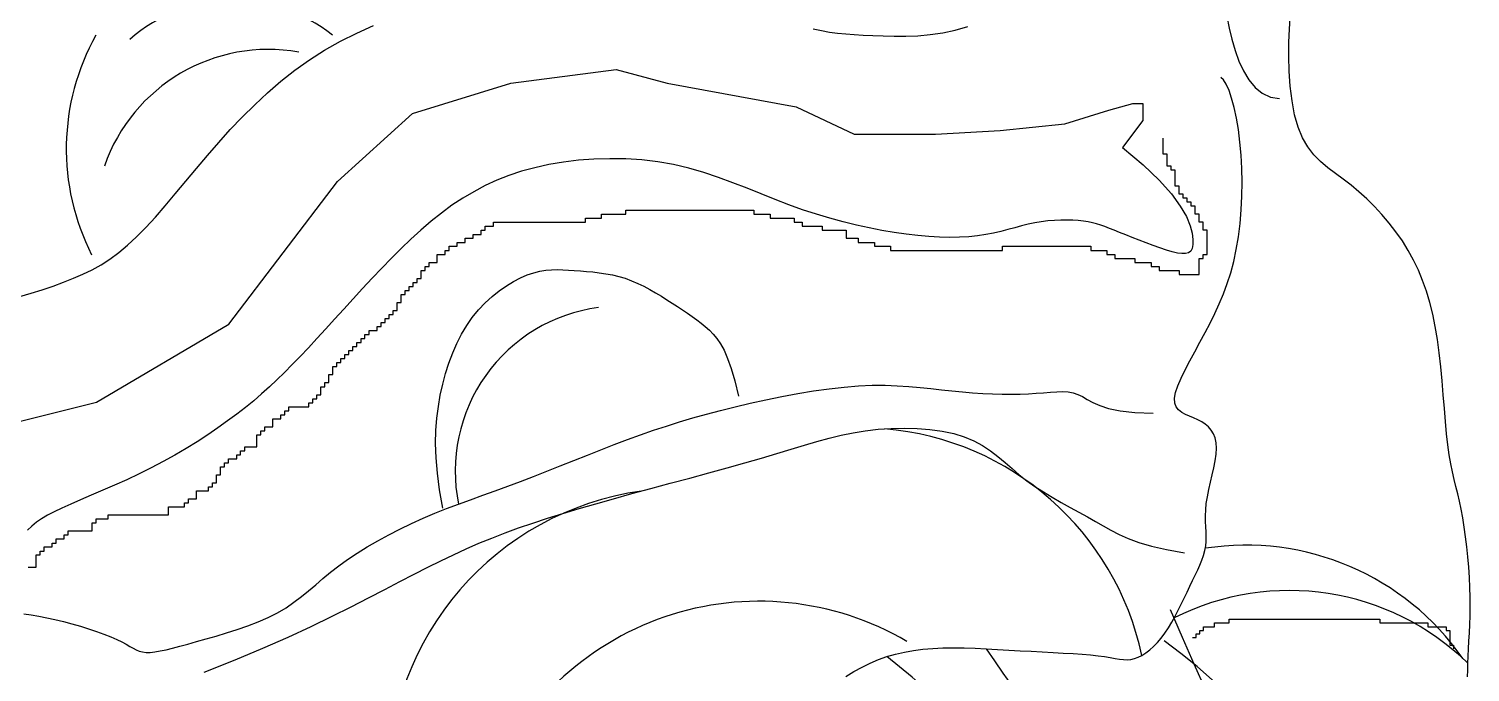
# Model space of a CAD drawing. Extents: x 477 to 1072, y 2734 to 3432.
# Drawn here: x 812.2 to 1001.4, y 3204.5 to 3289 of the extents above; entities that cross this region are included whole.
import ezdxf

# ---------------------------------------------------------------- set-up
doc = ezdxf.new("R2010")
doc.units = 0
doc.header["$LTSCALE"] = 10
doc.header["$MEASUREMENT"] = 0
for name, color, linetype in [('3', 3, 'CONTINUOUS'), ('4', 4, 'CONTINUOUS'), ('7', 7, 'CONTINUOUS')]:
    doc.layers.add(name, color=color, linetype=linetype)

msp = doc.modelspace()

# ---------------------------------------------------------------- linework, layer by layer
at = {"layer": '3'}
for points in [[(811.03, 3253.85), (812.51, 3254.29), (813.97, 3254.74), (815.39, 3255.22), (816.76, 3255.71), (818.07, 3256.23), (819.31, 3256.77), (820.52, 3257.36), (821.69, 3258.02), (822.85, 3258.76), (824, 3259.6), (825.17, 3260.56), (826.35, 3261.66), (827.56, 3262.9), (828.82, 3264.27), (830.11, 3265.76), (831.43, 3267.33), (832.8, 3268.96), (834.2, 3270.65), (835.64, 3272.35), (837.13, 3274.06), (838.65, 3275.74), (840.23, 3277.4), (841.86, 3279.02), (843.55, 3280.58), (845.3, 3282.09), (847.13, 3283.53), (849.04, 3284.89), (851.03, 3286.16), (853.1, 3287.34), (855.25, 3288.42), (857.44, 3289.41)], [(915.17, 3288.98), (916.25, 3288.74), (917.3, 3288.55), (918.35, 3288.41), (919.43, 3288.3), (920.54, 3288.22), (921.72, 3288.15), (922.98, 3288.09), (924.34, 3288.04), (925.79, 3288.01), (927.31, 3288.01), (928.89, 3288.07), (930.51, 3288.21), (932.16, 3288.45), (933.81, 3288.8), (935.47, 3289.28)], [(955.76, 3273.39), (958.46, 3271.14), (960.58, 3269.11), (962.18, 3267.31), (963.35, 3265.72), (964.15, 3264.33), (964.65, 3263.14), (964.91, 3262.14), (965.01, 3261.31), (965.01, 3260.66), (964.91, 3260.16), (964.71, 3259.81), (964.42, 3259.58), (964.04, 3259.47), (963.55, 3259.47), (962.97, 3259.55), (962.3, 3259.72), (961.53, 3259.94), (960.68, 3260.22), (959.79, 3260.53), (958.87, 3260.87), (957.94, 3261.22), (957.04, 3261.58), (956.18, 3261.92), (955.39, 3262.24), (954.67, 3262.53), (954.04, 3262.79), (953.45, 3263.01), (952.9, 3263.21), (952.36, 3263.37), (951.81, 3263.52), (951.24, 3263.63), (950.63, 3263.73), (949.96, 3263.8), (949.23, 3263.85), (948.46, 3263.87), (947.65, 3263.87), (946.82, 3263.83), (945.97, 3263.76), (945.1, 3263.65), (944.24, 3263.5), (943.37, 3263.32), (942.51, 3263.1), (941.63, 3262.87), (940.73, 3262.62), (939.8, 3262.38), (938.83, 3262.16), (937.81, 3261.96), (936.73, 3261.8), (935.58, 3261.68), (934.36, 3261.61), (933.08, 3261.6), (931.74, 3261.63), (930.34, 3261.71), (928.88, 3261.84), (927.37, 3262.01), (925.8, 3262.24), (924.19, 3262.52), (922.53, 3262.84), (920.84, 3263.22), (919.11, 3263.64), (917.36, 3264.12), (915.58, 3264.65), (913.78, 3265.24), (911.98, 3265.88), (910.16, 3266.57), (908.33, 3267.3), (906.49, 3268.04), (904.62, 3268.77), (902.72, 3269.46), (900.79, 3270.11), (898.82, 3270.68), (896.81, 3271.15), (894.76, 3271.51), (892.67, 3271.76), (890.57, 3271.9), (888.47, 3271.93), (886.39, 3271.87), (884.35, 3271.72), (882.37, 3271.48), (880.46, 3271.15), (878.64, 3270.75), (876.89, 3270.28), (875.23, 3269.72), (873.63, 3269.09), (872.09, 3268.39), (870.6, 3267.6), (869.16, 3266.74), (867.75, 3265.81), (866.37, 3264.79), (865.01, 3263.71), (863.68, 3262.57), (862.37, 3261.38), (861.07, 3260.14), (859.79, 3258.86), (858.53, 3257.55), (857.27, 3256.23), (856.02, 3254.88), (854.78, 3253.54), (853.56, 3252.2), (852.35, 3250.88), (851.17, 3249.59), (850.02, 3248.33), (848.91, 3247.12), (847.83, 3245.98), (846.79, 3244.9), (845.77, 3243.88), (844.78, 3242.9), (843.78, 3241.97), (842.76, 3241.06), (841.72, 3240.17), (840.64, 3239.29), (839.5, 3238.4), (838.3, 3237.51), (837.03, 3236.6), (835.7, 3235.69), (834.31, 3234.79), (832.87, 3233.9), (831.38, 3233.02), (829.85, 3232.17), (828.28, 3231.35), (826.68, 3230.56), (825.06, 3229.8), (823.46, 3229.09), (821.9, 3228.41), (820.41, 3227.76), (819, 3227.16), (817.7, 3226.6), (816.53, 3226.08), (815.52, 3225.59), (814.65, 3225.13), (813.89, 3224.68), (813.22, 3224.21), (812.61, 3223.71), (812.05, 3223.16)], [(835.24, 3204.54), (839.28, 3206.15), (842.94, 3207.68), (846.26, 3209.15), (849.28, 3210.54), (852.02, 3211.87), (854.52, 3213.12), (856.81, 3214.3), (858.94, 3215.41), (860.92, 3216.44), (862.8, 3217.41), (864.58, 3218.31), (866.3, 3219.16), (867.97, 3219.96), (869.63, 3220.72), (871.29, 3221.45), (872.97, 3222.14), (874.71, 3222.82), (876.5, 3223.47), (878.36, 3224.11), (880.3, 3224.75), (882.32, 3225.38), (884.43, 3226.01), (886.64, 3226.65), (888.95, 3227.3), (891.37, 3227.97), (893.87, 3228.65), (896.41, 3229.33), (898.95, 3230.02), (901.45, 3230.7), (903.89, 3231.37), (906.21, 3232.02), (908.39, 3232.64), (910.4, 3233.24), (912.26, 3233.81), (914, 3234.34), (915.65, 3234.82), (917.25, 3235.26), (918.82, 3235.64), (920.39, 3235.96), (922, 3236.22), (923.67, 3236.42), (925.38, 3236.54), (927.11, 3236.58), (928.82, 3236.54), (930.49, 3236.41), (932.1, 3236.18), (933.61, 3235.86), (935, 3235.44), (936.26, 3234.91), (937.39, 3234.29), (938.43, 3233.6), (939.4, 3232.85), (940.34, 3232.06), (941.27, 3231.26), (942.21, 3230.46), (943.21, 3229.67), (944.26, 3228.91), (945.38, 3228.19), (946.53, 3227.49), (947.7, 3226.82), (948.88, 3226.17), (950.04, 3225.54), (951.16, 3224.93), (952.23, 3224.33), (953.24, 3223.74), (954.25, 3223.17), (955.32, 3222.62), (956.51, 3222.08), (957.91, 3221.57), (959.56, 3221.08), (961.55, 3220.63), (963.92, 3220.2)], [(993, 3159.4), (989.76, 3164.52), (986.88, 3168.91), (984.31, 3172.7), (982, 3176), (979.91, 3178.96), (978, 3181.68), (976.23, 3184.3), (974.55, 3186.95), (972.93, 3189.72), (971.35, 3192.63), (969.79, 3195.68), (968.25, 3198.86), (966.72, 3202.16), (965.19, 3205.58), (963.65, 3209.11), (962.08, 3212.74)]]:
    msp.add_lwpolyline(points, dxfattribs=at)
for centre, radius, start, end in [((839.1, 3271.76), 20.9, 51.6062, 130.7785), ((847.74, 3273.21), 30.62, 150.8089, 206.9857), ((843.68, 3263.44), 22.83, 79.9962, 160.7791), ((971.97, 3186.53), 34.68, 34.8311, 98.8501), ((908.06, 3175.64), 38.21, 59.4803, 158.3336), ((922.64, 3154.17), 66.74, 341.6155, 54.6934), ((872.57, 3138.54), 85.79, 7.4157, 52.4743)]:
    msp.add_arc(centre, radius, start, end, dxfattribs=at)
at = {"layer": '4'}
for p, q in [((967.84, 3210.51), (967.84, 3211)), ((967.84, 3211), (969.77, 3211)), ((969.77, 3211), (969.77, 3211.48)), ((969.77, 3211.48), (989.56, 3211.48)), ((989.56, 3211.48), (989.56, 3211)), ((989.56, 3211), (995.83, 3211)), ((995.83, 3211), (995.83, 3210.51)), ((964.94, 3209.07), (965.43, 3209.07)), ((965.43, 3209.07), (965.43, 3209.55)), ((965.43, 3209.55), (965.91, 3209.55)), ((965.91, 3209.55), (965.91, 3210.03)), ((965.91, 3210.03), (966.39, 3210.03)), ((966.39, 3210.03), (966.39, 3210.51)), ((966.39, 3210.51), (967.84, 3210.51)), ((995.83, 3210.51), (998.25, 3210.51)), ((998.25, 3210.51), (998.25, 3210.03)), ((998.25, 3210.03), (998.73, 3210.03)), ((998.73, 3210.03), (998.73, 3208.1)), ((998.73, 3208.1), (999.21, 3208.1)), ((999.21, 3208.1), (999.21, 3207.62))]:
    msp.add_line(p, q, dxfattribs=at)
for points in [[(1001.05, 3203.91), (1001.07, 3204.8), (1001.1, 3205.7), (1001.14, 3206.63), (1001.19, 3207.61), (1001.24, 3208.63), (1001.29, 3209.69), (1001.34, 3210.79), (1001.38, 3211.94), (1001.4, 3213.13), (1001.4, 3214.37), (1001.37, 3215.64), (1001.31, 3216.96), (1001.22, 3218.31), (1001.1, 3219.66), (1000.96, 3221), (1000.8, 3222.32), (1000.62, 3223.59), (1000.42, 3224.8), (1000.21, 3225.93), (999.99, 3226.97), (999.76, 3227.94), (999.53, 3228.89), (999.3, 3229.84), (999.08, 3230.83), (998.86, 3231.89), (998.66, 3233.05), (998.48, 3234.36), (998.31, 3235.83), (998.16, 3237.44), (998.02, 3239.15), (997.87, 3240.94), (997.71, 3242.78), (997.53, 3244.63), (997.33, 3246.45), (997.09, 3248.22), (996.81, 3249.91), (996.48, 3251.52), (996.1, 3253.06), (995.66, 3254.53), (995.16, 3255.95), (994.6, 3257.3), (993.97, 3258.62), (993.27, 3259.89), (992.5, 3261.13), (991.66, 3262.33), (990.76, 3263.49), (989.82, 3264.6), (988.84, 3265.65), (987.83, 3266.65), (986.8, 3267.58), (985.76, 3268.44), (984.72, 3269.23), (983.7, 3269.99), (982.71, 3270.75), (981.77, 3271.56), (980.89, 3272.45), (980.1, 3273.48), (979.4, 3274.67), (978.82, 3276.06), (978.36, 3277.69), (978.02, 3279.51), (977.79, 3281.43), (977.65, 3283.4), (977.59, 3285.35), (977.6, 3287.21), (977.67, 3288.91), (977.78, 3290.39)], [(919.46, 3203.97), (920.51, 3204.62), (921.57, 3205.21), (922.63, 3205.73), (923.72, 3206.19), (924.83, 3206.58), (925.96, 3206.91), (927.13, 3207.18), (928.33, 3207.39), (929.57, 3207.55), (930.86, 3207.66), (932.19, 3207.72), (933.57, 3207.74), (934.98, 3207.72), (936.42, 3207.68), (937.87, 3207.61), (939.35, 3207.53), (940.83, 3207.45), (942.31, 3207.36), (943.78, 3207.28), (945.23, 3207.2), (946.64, 3207.13), (947.99, 3207.05), (949.28, 3206.98), (950.48, 3206.89), (951.58, 3206.8), (952.56, 3206.69), (953.42, 3206.58), (954.16, 3206.46), (954.81, 3206.35), (955.39, 3206.26), (955.91, 3206.2), (956.39, 3206.18), (956.85, 3206.22), (957.32, 3206.32), (957.8, 3206.5), (958.3, 3206.75), (958.81, 3207.07), (959.33, 3207.46), (959.84, 3207.92), (960.35, 3208.44), (960.85, 3209.02), (961.34, 3209.66), (961.8, 3210.36), (962.24, 3211.1), (962.67, 3211.87), (963.08, 3212.66), (963.48, 3213.47), (963.86, 3214.27), (964.24, 3215.06), (964.61, 3215.83), (964.96, 3216.56), (965.31, 3217.27), (965.63, 3217.95), (965.93, 3218.6), (966.19, 3219.24), (966.4, 3219.87), (966.57, 3220.49), (966.69, 3221.1), (966.74, 3221.71), (966.75, 3222.34), (966.73, 3222.97), (966.7, 3223.63), (966.67, 3224.33), (966.66, 3225.06), (966.68, 3225.84), (966.76, 3226.67), (966.9, 3227.56), (967.1, 3228.5), (967.32, 3229.46), (967.54, 3230.42), (967.75, 3231.37), (967.93, 3232.29), (968.05, 3233.15), (968.1, 3233.95), (968.05, 3234.65), (967.91, 3235.28), (967.7, 3235.83), (967.4, 3236.3), (967.04, 3236.72), (966.63, 3237.08), (966.16, 3237.39), (965.65, 3237.66), (965.1, 3237.9), (964.55, 3238.12), (964.02, 3238.36), (963.54, 3238.63), (963.13, 3238.95), (962.81, 3239.35), (962.63, 3239.86), (962.6, 3240.48), (962.74, 3241.25), (963.04, 3242.14), (963.46, 3243.14), (963.99, 3244.23), (964.6, 3245.39), (965.25, 3246.6), (965.93, 3247.84), (966.61, 3249.1), (967.27, 3250.35), (967.89, 3251.61), (968.47, 3252.88), (969.02, 3254.19), (969.52, 3255.55), (969.97, 3256.96), (970.36, 3258.44), (970.7, 3260.01), (970.98, 3261.67), (971.19, 3263.41), (971.34, 3265.2), (971.43, 3267.01), (971.46, 3268.84), (971.43, 3270.64), (971.34, 3272.41), (971.18, 3274.12), (970.98, 3275.75), (970.72, 3277.26), (970.42, 3278.64), (970.09, 3279.86), (969.75, 3280.89), (969.39, 3281.7), (969.04, 3282.28), (968.69, 3282.59)], [(866.56, 3226.08), (866.13, 3228.47), (865.83, 3230.66), (865.66, 3232.67), (865.6, 3234.53), (865.63, 3236.25), (865.76, 3237.87), (865.96, 3239.41), (866.22, 3240.89), (866.54, 3242.34), (866.92, 3243.74), (867.35, 3245.11), (867.84, 3246.43), (868.39, 3247.69), (869, 3248.9), (869.68, 3250.03), (870.42, 3251.1), (871.24, 3252.09), (872.1, 3253.01), (873.01, 3253.84), (873.95, 3254.58), (874.89, 3255.24), (875.83, 3255.81), (876.75, 3256.29), (877.63, 3256.67), (878.48, 3256.96), (879.28, 3257.16), (880.05, 3257.29), (880.8, 3257.36), (881.54, 3257.38), (882.29, 3257.36), (883.04, 3257.32), (883.8, 3257.27), (884.6, 3257.21), (885.41, 3257.14), (886.25, 3257.07), (887.09, 3256.97), (887.95, 3256.84), (888.8, 3256.68), (889.65, 3256.48), (890.49, 3256.23), (891.32, 3255.92), (892.14, 3255.57), (892.94, 3255.18), (893.72, 3254.76), (894.48, 3254.32), (895.23, 3253.87), (895.96, 3253.41), (896.66, 3252.96), (897.35, 3252.52), (898.01, 3252.09), (898.66, 3251.66), (899.28, 3251.24), (899.88, 3250.8), (900.45, 3250.36), (901, 3249.91), (901.53, 3249.43), (902.04, 3248.92), (902.52, 3248.35), (902.99, 3247.65), (903.46, 3246.79), (903.92, 3245.72), (904.39, 3244.39), (904.87, 3242.76), (905.36, 3240.78)]]:
    msp.add_lwpolyline(points, dxfattribs=at)
at = {"layer": '7'}
for p, q in [((961.09, 3272.53), (961.09, 3274.63)), ((961.62, 3272.53), (961.09, 3272.53)), ((961.62, 3270.95), (961.62, 3272.53)), ((962.14, 3270.95), (961.62, 3270.95)), ((962.14, 3270.42), (962.14, 3270.95)), ((962.67, 3270.42), (962.14, 3270.42)), ((962.67, 3268.32), (962.67, 3270.42)), ((963.19, 3268.32), (962.67, 3268.32)), ((963.19, 3267.26), (963.19, 3268.32)), ((963.72, 3267.26), (963.19, 3267.26)), ((963.72, 3266.74), (963.72, 3267.26)), ((964.25, 3266.74), (963.72, 3266.74)), ((964.25, 3266.21), (964.25, 3266.74)), ((964.77, 3266.21), (964.25, 3266.21)), ((964.77, 3265.69), (964.77, 3266.21)), ((965.3, 3265.69), (964.77, 3265.69)), ((965.3, 3264.63), (965.3, 3265.69)), ((873.18, 3263.06), (873.18, 3263.58)), ((873.18, 3263.58), (885.28, 3263.58)), ((885.28, 3263.58), (885.28, 3264.11)), ((885.28, 3264.11), (887.39, 3264.11)), ((887.39, 3264.11), (887.39, 3264.63)), ((887.39, 3264.63), (890.55, 3264.63)), ((890.55, 3264.63), (890.55, 3265.16)), ((890.55, 3265.16), (907.39, 3265.16)), ((907.39, 3265.16), (907.39, 3264.63)), ((907.39, 3264.63), (909.5, 3264.63)), ((909.5, 3264.63), (909.5, 3264.11)), ((909.5, 3264.11), (912.66, 3264.11)), ((912.66, 3264.11), (912.66, 3263.58)), ((912.66, 3263.58), (913.71, 3263.58)), ((913.71, 3263.58), (913.71, 3263.06)), ((965.83, 3264.63), (965.3, 3264.63)), ((965.83, 3263.58), (965.83, 3264.63)), ((966.35, 3263.58), (965.83, 3263.58)), ((966.35, 3262.53), (966.35, 3263.58)), ((870.55, 3261.48), (870.55, 3262)), ((870.55, 3262), (871.6, 3262)), ((871.6, 3262), (871.6, 3262.53)), ((871.6, 3262.53), (872.12, 3262.53)), ((872.12, 3262.53), (872.12, 3263.06)), ((872.12, 3263.06), (873.18, 3263.06)), ((913.71, 3263.06), (916.34, 3263.06)), ((916.34, 3263.06), (916.34, 3262.53)), ((916.34, 3262.53), (919.5, 3262.53)), ((919.5, 3262.53), (919.5, 3261.48)), ((966.88, 3262.53), (966.35, 3262.53)), ((966.88, 3259.37), (966.88, 3262.53)), ((866.86, 3259.37), (866.86, 3259.9)), ((866.86, 3259.9), (867.39, 3259.9)), ((867.39, 3259.9), (867.39, 3260.43)), ((867.39, 3260.43), (868.44, 3260.43)), ((868.44, 3260.43), (868.44, 3260.95)), ((868.44, 3260.95), (869.49, 3260.95)), ((869.49, 3260.95), (869.49, 3261.48)), ((869.49, 3261.48), (870.55, 3261.48)), ((919.5, 3261.48), (921.08, 3261.48)), ((921.08, 3261.48), (921.08, 3260.95)), ((921.08, 3260.95), (923.19, 3260.95)), ((923.19, 3260.95), (923.19, 3260.43)), ((923.19, 3260.43), (925.29, 3260.43)), ((925.29, 3260.43), (925.29, 3259.9)), ((925.29, 3259.9), (940.03, 3259.9)), ((940.03, 3259.9), (940.03, 3260.43)), ((940.03, 3260.43), (951.61, 3260.43)), ((951.61, 3260.43), (951.61, 3259.9)), ((951.61, 3259.9), (953.72, 3259.9)), ((953.72, 3259.9), (953.72, 3259.37)), ((864.75, 3257.79), (864.75, 3258.32)), ((864.75, 3258.32), (865.81, 3258.32)), ((865.81, 3258.32), (865.81, 3259.37)), ((865.81, 3259.37), (866.86, 3259.37)), ((953.72, 3259.37), (954.77, 3259.37)), ((954.77, 3259.37), (954.77, 3258.85)), ((954.77, 3258.85), (957.4, 3258.85)), ((957.4, 3258.85), (957.4, 3258.32)), ((957.4, 3258.32), (959.51, 3258.32)), ((959.51, 3258.32), (959.51, 3257.79)), ((965.83, 3256.74), (965.83, 3258.85)), ((965.83, 3258.85), (966.35, 3258.85)), ((966.35, 3258.85), (966.35, 3259.37)), ((966.35, 3259.37), (966.88, 3259.37)), ((863.18, 3255.69), (863.18, 3256.22)), ((863.18, 3256.22), (863.7, 3256.22)), ((863.7, 3256.22), (863.7, 3257.27)), ((863.7, 3257.27), (864.23, 3257.27)), ((864.23, 3257.27), (864.23, 3257.79)), ((864.23, 3257.79), (864.75, 3257.79)), ((959.51, 3257.79), (960.56, 3257.79)), ((960.56, 3257.79), (960.56, 3257.27)), ((960.56, 3257.27), (963.19, 3257.27)), ((963.19, 3257.27), (963.19, 3256.74)), ((963.19, 3256.74), (965.83, 3256.74)), ((861.07, 3253.06), (861.07, 3254.11)), ((861.07, 3254.11), (861.6, 3254.11)), ((861.6, 3254.11), (861.6, 3254.64)), ((861.6, 3254.64), (862.12, 3254.64)), ((862.12, 3254.64), (862.12, 3255.16)), ((862.12, 3255.16), (862.65, 3255.16)), ((862.65, 3255.16), (862.65, 3255.69)), ((862.65, 3255.69), (863.18, 3255.69)), ((860.54, 3252.01), (860.54, 3253.06)), ((860.54, 3253.06), (861.07, 3253.06)), ((858.44, 3249.9), (858.44, 3250.43)), ((858.44, 3250.43), (858.96, 3250.43)), ((858.96, 3250.43), (858.96, 3250.96)), ((858.96, 3250.96), (859.49, 3250.96)), ((859.49, 3250.96), (859.49, 3251.48)), ((859.49, 3251.48), (860.02, 3251.48)), ((860.02, 3251.48), (860.02, 3252.01)), ((860.02, 3252.01), (860.54, 3252.01)), ((856.33, 3248.33), (856.33, 3248.85)), ((856.33, 3248.85), (856.86, 3248.85)), ((856.86, 3248.85), (856.86, 3249.38)), ((856.86, 3249.38), (857.91, 3249.38)), ((857.91, 3249.38), (857.91, 3249.9)), ((857.91, 3249.9), (858.44, 3249.9)), ((854.23, 3246.22), (854.23, 3246.75)), ((854.23, 3246.75), (854.75, 3246.75)), ((854.75, 3246.75), (854.75, 3247.27)), ((854.75, 3247.27), (855.28, 3247.27)), ((855.28, 3247.27), (855.28, 3247.8)), ((855.28, 3247.8), (855.81, 3247.8)), ((855.81, 3247.8), (855.81, 3248.33)), ((855.81, 3248.33), (856.33, 3248.33)), ((852.12, 3243.59), (852.12, 3244.64)), ((852.12, 3244.64), (852.65, 3244.64)), ((852.65, 3244.64), (852.65, 3245.17)), ((852.65, 3245.17), (853.17, 3245.17)), ((853.17, 3245.17), (853.17, 3245.69)), ((853.17, 3245.69), (853.7, 3245.69)), ((853.7, 3245.69), (853.7, 3246.22)), ((853.7, 3246.22), (854.23, 3246.22)), ((851.59, 3242.54), (851.59, 3243.59)), ((851.59, 3243.59), (852.12, 3243.59)), ((850.01, 3240.43), (850.01, 3240.96)), ((850.01, 3240.96), (850.54, 3240.96)), ((850.54, 3240.96), (850.54, 3242.01)), ((850.54, 3242.01), (851.07, 3242.01)), ((851.07, 3242.01), (851.07, 3242.54)), ((851.07, 3242.54), (851.59, 3242.54)), ((846.33, 3238.86), (846.33, 3239.38)), ((846.33, 3239.38), (848.96, 3239.38)), ((848.96, 3239.38), (848.96, 3239.91)), ((848.96, 3239.91), (849.49, 3239.91)), ((849.49, 3239.91), (849.49, 3240.43)), ((849.49, 3240.43), (850.01, 3240.43)), ((844.22, 3236.75), (844.22, 3237.8)), ((844.22, 3237.8), (845.28, 3237.8)), ((845.28, 3237.8), (845.28, 3238.33)), ((845.28, 3238.33), (845.8, 3238.33)), ((845.8, 3238.33), (845.8, 3238.86)), ((845.8, 3238.86), (846.33, 3238.86)), ((842.12, 3234.12), (842.12, 3235.7)), ((842.12, 3235.7), (842.64, 3235.7)), ((842.64, 3235.7), (842.64, 3236.22)), ((842.64, 3236.22), (843.17, 3236.22)), ((843.17, 3236.22), (843.17, 3236.75)), ((843.17, 3236.75), (844.22, 3236.75)), ((840.01, 3233.07), (840.01, 3233.59)), ((840.01, 3233.59), (840.54, 3233.59)), ((840.54, 3233.59), (840.54, 3234.12)), ((840.54, 3234.12), (842.12, 3234.12)), ((837.38, 3230.44), (837.38, 3231.49)), ((837.38, 3231.49), (837.91, 3231.49)), ((837.91, 3231.49), (837.91, 3232.02)), ((837.91, 3232.02), (838.43, 3232.02)), ((838.43, 3232.02), (838.43, 3232.54)), ((838.43, 3232.54), (839.49, 3232.54)), ((839.49, 3232.54), (839.49, 3233.07)), ((839.49, 3233.07), (840.01, 3233.07)), ((836.85, 3229.39), (836.85, 3230.44)), ((836.85, 3230.44), (837.38, 3230.44)), ((834.22, 3227.28), (834.22, 3228.33)), ((834.22, 3228.33), (835.8, 3228.33)), ((835.8, 3228.33), (835.8, 3228.86)), ((835.8, 3228.86), (836.33, 3228.86)), ((836.33, 3228.86), (836.33, 3229.39)), ((836.33, 3229.39), (836.85, 3229.39)), ((830.54, 3225.18), (830.54, 3226.23)), ((830.54, 3226.23), (832.64, 3226.23)), ((832.64, 3226.23), (832.64, 3226.76)), ((832.64, 3226.76), (833.17, 3226.76)), ((833.17, 3226.76), (833.17, 3227.28)), ((833.17, 3227.28), (834.22, 3227.28)), ((820.54, 3223.07), (820.54, 3224.12)), ((820.54, 3224.12), (821.06, 3224.12)), ((821.06, 3224.12), (821.06, 3224.65)), ((821.06, 3224.65), (822.64, 3224.65)), ((822.64, 3224.65), (822.64, 3225.18)), ((822.64, 3225.18), (830.54, 3225.18)), ((815.8, 3221.49), (815.8, 3222.02)), ((815.8, 3222.02), (816.85, 3222.02)), ((816.85, 3222.02), (816.85, 3222.55)), ((816.85, 3222.55), (817.38, 3222.55)), ((817.38, 3222.55), (817.38, 3223.07)), ((817.38, 3223.07), (820.54, 3223.07)), ((813.69, 3219.92), (813.69, 3220.44)), ((813.69, 3220.44), (814.22, 3220.44)), ((814.22, 3220.44), (814.22, 3220.97)), ((814.22, 3220.97), (815.27, 3220.97)), ((815.27, 3220.97), (815.27, 3221.49)), ((815.27, 3221.49), (815.8, 3221.49)), ((812.11, 3218.34), (813.17, 3218.34)), ((813.17, 3218.34), (813.17, 3219.92)), ((813.17, 3219.92), (813.69, 3219.92))]:
    msp.add_line(p, q, dxfattribs=at)
for points in [[(961.93, 3305.89), (964.31, 3302.24), (966.12, 3299.14), (967.43, 3296.5), (968.36, 3294.25), (969, 3292.32), (969.44, 3290.62), (969.78, 3289.07), (970.11, 3287.6), (970.53, 3286.15), (971.03, 3284.75), (971.64, 3283.44), (972.35, 3282.27), (973.17, 3281.27), (974.11, 3280.51), (975.17, 3280.02), (976.36, 3279.84)], [(791.99, 3232.47), (801.45, 3235.07), (821.07, 3239.97), (838.46, 3250.22), (852.74, 3268.93), (862.55, 3277.84), (875.48, 3281.85), (889.31, 3283.64), (896, 3281.85), (912.94, 3278.74), (920.53, 3275.17), (931.23, 3275.17), (939.7, 3275.62), (948.18, 3276.51), (953.98, 3278.29), (957.1, 3279.18), (958.44, 3279.18), (958.44, 3276.95), (955.76, 3273.39)], [(811.54, 3212.18), (812.52, 3212.05), (813.53, 3211.88), (814.57, 3211.68), (815.64, 3211.45), (816.74, 3211.18), (817.86, 3210.88), (818.97, 3210.56), (820.06, 3210.23), (821.1, 3209.88), (822.07, 3209.53), (822.96, 3209.19), (823.74, 3208.85), (824.41, 3208.52), (824.98, 3208.21), (825.46, 3207.93), (825.9, 3207.69), (826.31, 3207.48), (826.71, 3207.31), (827.14, 3207.2), (827.61, 3207.14), (828.15, 3207.14), (828.76, 3207.2), (829.45, 3207.32), (830.22, 3207.48), (831.08, 3207.69), (832.03, 3207.94), (833.08, 3208.23), (834.22, 3208.55), (835.47, 3208.9), (836.8, 3209.28), (838.17, 3209.69), (839.57, 3210.14), (840.96, 3210.62), (842.33, 3211.15), (843.63, 3211.72), (844.85, 3212.34), (845.97, 3213), (847.01, 3213.71), (847.98, 3214.45), (848.92, 3215.22), (849.86, 3216.02), (850.81, 3216.84), (851.81, 3217.67), (852.88, 3218.5), (854.04, 3219.34), (855.29, 3220.16), (856.62, 3220.98), (858, 3221.79), (859.44, 3222.57), (860.92, 3223.33), (862.43, 3224.05), (863.96, 3224.74), (865.49, 3225.39), (867.04, 3226), (868.6, 3226.6), (870.18, 3227.18), (871.78, 3227.76), (873.41, 3228.34), (875.06, 3228.94), (876.74, 3229.57), (878.46, 3230.22), (880.2, 3230.9), (881.96, 3231.6), (883.74, 3232.31), (885.52, 3233.02), (887.29, 3233.72), (889.05, 3234.4), (890.79, 3235.06), (892.51, 3235.68), (894.21, 3236.28), (895.91, 3236.84), (897.63, 3237.38), (899.37, 3237.9), (901.16, 3238.4), (903, 3238.89), (904.91, 3239.37), (906.9, 3239.84), (908.95, 3240.29), (911.03, 3240.71), (913.13, 3241.1), (915.21, 3241.45), (917.25, 3241.74), (919.23, 3241.96), (921.12, 3242.12), (922.9, 3242.19), (924.59, 3242.19), (926.19, 3242.13), (927.72, 3242.03), (929.2, 3241.9), (930.62, 3241.75), (932.01, 3241.6), (933.38, 3241.45), (934.74, 3241.32), (936.09, 3241.21), (937.41, 3241.13), (938.71, 3241.07), (939.96, 3241.03), (941.17, 3241.02), (942.33, 3241.03), (943.42, 3241.08), (944.44, 3241.14), (945.4, 3241.22), (946.3, 3241.29), (947.13, 3241.35), (947.91, 3241.36), (948.63, 3241.32), (949.3, 3241.2), (949.92, 3241), (950.51, 3240.71), (951.13, 3240.34), (951.86, 3239.93), (952.77, 3239.53), (953.94, 3239.15), (955.45, 3238.84), (957.36, 3238.63), (959.77, 3238.55)]]:
    msp.add_lwpolyline(points, dxfattribs=at)
for centre, radius, start, end in [((889.82, 3230.93), 21.65, 97.5893, 191.5445), ((921.4, 3198.87), 37.73, 12.0492, 85.247), ((898.01, 3190.01), 38.68, 98.017, 180.1749), ((977.66, 3181.75), 33.51, 45.6264, 116.8065), ((1226, 3402.96), 348.11, 214.137, 224.3415)]:
    msp.add_arc(centre, radius, start, end, dxfattribs=at)

doc.saveas('drawing.dxf')
